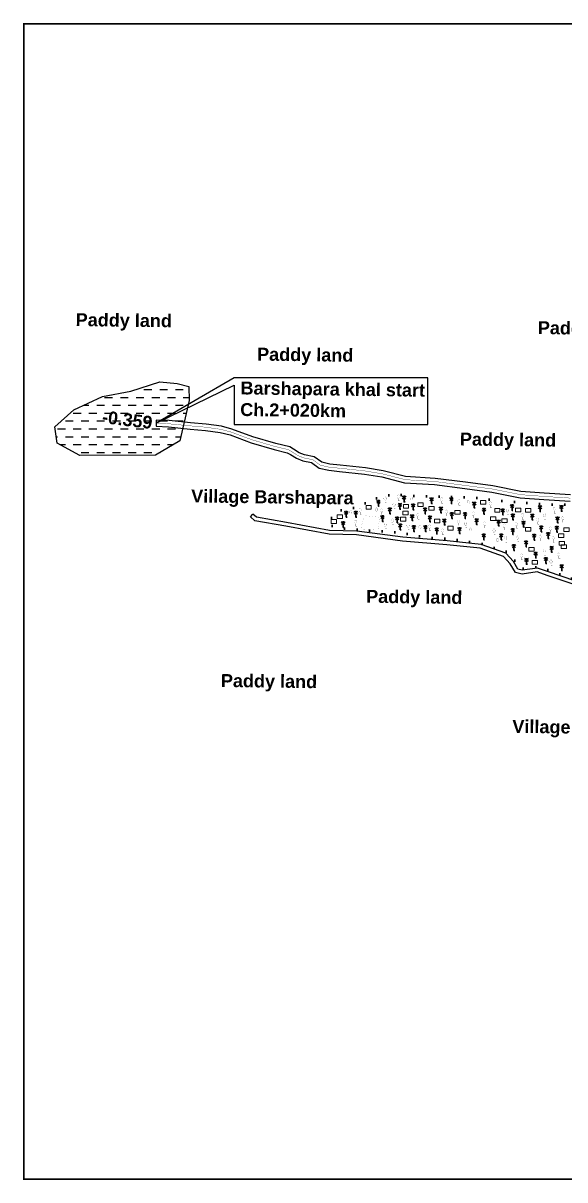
# Model space of a CAD drawing. Header units: millimetres. Extents: x 103 to 33028, y -150542 to -48.
# Drawn here: x 28769 to 29630, y -114427 to -112588 of the extents above; entities that cross this region are included whole.
import ezdxf

# ---------------------------------------------------------------- set-up
doc = ezdxf.new("R2010")
doc.units = ezdxf.units.MM
doc.header["$MEASUREMENT"] = 0
doc.linetypes.add('CENTERX2', pattern=[4, 2.5, -0.5, 0.5, -0.5])
doc.linetypes.add('DOT2', pattern=[0.125, 0, -0.125])
for name, color, linetype in [('boundary', 7, 'Continuous'), ('Home Stead', 151, 'Continuous'), ('Khal', 4, 'Continuous'), ('TEXT', 5, 'Continuous'), ('Trees', 77, 'Continuous')]:
    doc.layers.add(name, color=color, linetype=linetype)
for name, color, linetype, lineweight in [('HOUSE', 144, 'Continuous', 18), ('Pond or Ditch', 7, 'Continuous', 9), ('PUCCA ROAD', 1, 'Continuous', 30)]:
    doc.layers.add(name, color=color, linetype=linetype, lineweight=lineweight)
doc.styles.add('sum', font='arialbd.ttf')

# ---------------------------------------------------------------- blocks, each defined once
blk = doc.blocks.new('A$C7FEE66E4')
at = {"layer": 'Trees', "linetype": 'Continuous', "const_width": 0.000142}
blk.add_lwpolyline([(0, 0, 0.606435), (0, 0.0049, 0.606435)], format="xyb", close=True, dxfattribs=at)
at = {"layer": 'Trees', "linetype": 'Continuous', "const_width": 0.000252}
for points in [[(0, 0), (0, -0.0029)], [(0, -0.0029), (0.0017, -0.0029)]]:
    blk.add_lwpolyline(points, dxfattribs=at)
blk = doc.blocks.new('A$C01DB3217')
at = {"layer": 'Trees', "color": 1, "lineweight": 30}
blk.add_lwpolyline([(0, 0.0028), (0, -0.0071), (0.0015, -0.0071)], dxfattribs=at)
for centre, start, end in [((-0.012, -0.0154), 41.2491, 62.6782), ((0.012, -0.0154), 117.3218, 138.7509)]:
    blk.add_arc(centre, 0.0195, start, end, dxfattribs=at)

msp = doc.modelspace()

# ---------------------------------------------------------------- hatches: boundary and pattern name
at = {"layer": 'Khal', "lineweight": 25, "ltscale": 0.1}
h = msp.add_hatch(dxfattribs=at)
h.set_pattern_fill('DASH', color=256, scale=100, style=0)
h.set_pattern_definition([(0, (-25351.383, 12817.01), (12.5, 12.5), [12.5, -12.5])])
h.paths.add_polyline_path([(29032.9, -113188.1), (29032.3, -113165.7), (29014.2, -113161.1), (28986.6, -113158.4), (28940.3, -113172.9), (28895.4, -113181.5), (28849.7, -113202.7), (28819.3, -113229.8), (28823.1, -113255.6), (28859, -113275.4), (28979.4, -113274.7), (29018.2, -113252.2)])
h.paths.add_polyline_path([(28887.9, -113228.5), (28977.6, -113239.5), (28981.4, -113208.7), (28891.7, -113197.8)], flags=24)

# ---------------------------------------------------------------- linework, layer by layer
at = {"layer": 'boundary', "color": 0, "const_width": 2.35}
msp.add_lwpolyline([(28770.2, -112589.5), (31345.7, -112589.5), (31345.7, -114425.4), (28770.2, -114425.4), (28770.2, -112589.5)], dxfattribs=at)
at = {"layer": 'Home Stead', "color": 7, "linetype": 'DOT2', "lineweight": 50, "ltscale": 159.474072, "flags": 128}
msp.add_lwpolyline([(29806.9, -113340.7), (29762.8, -113330.6), (29730.7, -113337.1), (29660.9, -113352.9), (29603.4, -113353.1), (29530.9, -113347.4), (29482.4, -113341.9), (29400.1, -113340), (29355.9, -113337), (29322.2, -113345.7), (29301.7, -113357.4), (29272.1, -113362.7), (29255.8, -113377.8), (29253.3, -113384.7), (29273.6, -113391.1), (29307.8, -113393.5), (29363.7, -113397.3), (29415.2, -113406.1), (29451.5, -113408), (29481, -113412.9), (29501.2, -113416.2), (29518, -113422), (29536.1, -113427.1), (29548.2, -113438), (29557.7, -113453.3), (29566.6, -113455.5), (29588.3, -113452.4), (29608.7, -113459), (29644.7, -113472), (29693.5, -113481.2), (29742.8, -113500.4), (29743.3, -113513.6), (29746.1, -113524.2), (29756.7, -113526.3), (29767.2, -113528.3), (29786.8, -113542.1), (29799.1, -113549), (29806.3, -113544.2), (29823.7, -113500.6), (29812.3, -113465), (29798.3, -113401.8), (29806.9, -113340.7)], dxfattribs=at)
at = {"layer": 'HOUSE'}
for points in [[(29314.3, -113360.8), (29322.7, -113360.8), (29322.7, -113354.9), (29314.3, -113354.9), (29314.3, -113360.8)], [(29373, -113369.9), (29381.4, -113369.9), (29381.4, -113364), (29373, -113364), (29373, -113369.9)], [(29373.6, -113359.2), (29382, -113359.2), (29382, -113353.3), (29373.6, -113353.3), (29373.6, -113359.2)], [(29396.4, -113356.3), (29404.9, -113356.3), (29404.9, -113350.4), (29396.4, -113350.4), (29396.4, -113356.3)], [(29414.3, -113362.1), (29422.7, -113362.1), (29422.7, -113356.2), (29414.3, -113356.2), (29414.3, -113362.1)], [(29455.6, -113368.7), (29464, -113368.7), (29464, -113362.8), (29455.6, -113362.8), (29455.6, -113368.7)], [(29496.4, -113352.8), (29504.8, -113352.8), (29504.8, -113346.9), (29496.4, -113346.9), (29496.4, -113352.8)], [(29518.9, -113365.6), (29527.3, -113365.6), (29527.3, -113359.7), (29518.9, -113359.7), (29518.9, -113365.6)], [(29551.8, -113364.8), (29560.3, -113364.8), (29560.3, -113358.9), (29551.8, -113358.9), (29551.8, -113364.8)], [(29567.8, -113365.3), (29576.2, -113365.3), (29576.2, -113359.4), (29567.8, -113359.4), (29567.8, -113365.3)], [(29258.8, -113383.2), (29267.3, -113383.2), (29267.3, -113377.3), (29258.8, -113377.3), (29258.8, -113383.2)], [(29268.6, -113375.7), (29277, -113375.7), (29277, -113369.8), (29268.6, -113369.8), (29268.6, -113375.7)], [(29369.1, -113379.5), (29377.5, -113379.5), (29377.5, -113373.6), (29369.1, -113373.6), (29369.1, -113379.5)], [(29423.3, -113382.4), (29431.8, -113382.4), (29431.8, -113376.5), (29423.3, -113376.5), (29423.3, -113382.4)], [(29512.1, -113378.9), (29520.5, -113378.9), (29520.5, -113373), (29512.1, -113373), (29512.1, -113378.9)], [(29530.4, -113382), (29538.8, -113382), (29538.8, -113376.1), (29530.4, -113376.1), (29530.4, -113382)], [(29444.6, -113393.8), (29453, -113393.8), (29453, -113387.9), (29444.6, -113387.9), (29444.6, -113393.8)], [(29567.8, -113395.6), (29576.2, -113395.6), (29576.2, -113389.7), (29567.8, -113389.7), (29567.8, -113395.6)], [(29620.4, -113405.7), (29628.9, -113405.7), (29628.9, -113399.8), (29620.4, -113399.8), (29620.4, -113405.7)], [(29628.8, -113396.1), (29637.2, -113396.1), (29637.2, -113390.2), (29628.8, -113390.2), (29628.8, -113396.1)], [(29621.5, -113417.7), (29629.9, -113417.7), (29629.9, -113411.8), (29621.5, -113411.8), (29621.5, -113417.7)], [(29624.4, -113423.4), (29632.8, -113423.4), (29632.8, -113417.5), (29624.4, -113417.5), (29624.4, -113423.4)], [(29573.3, -113427.5), (29581.7, -113427.5), (29581.7, -113421.6), (29573.3, -113421.6), (29573.3, -113427.5)], [(29578.2, -113448.2), (29586.7, -113448.2), (29586.7, -113442.2), (29578.2, -113442.2), (29578.2, -113448.2)]]:
    msp.add_lwpolyline(points, dxfattribs=at)
at = {"layer": 'Khal', "lineweight": 25, "ltscale": 0.1}
msp.add_lwpolyline([(28859, -113275.4), (28823.1, -113255.6), (28819.3, -113229.8), (28849.7, -113202.7), (28895.4, -113181.5), (28940.3, -113172.9), (28986.6, -113158.4), (29014.2, -113161.1), (29032.3, -113165.7), (29032.9, -113188.1), (29018.2, -113252.2), (28979.4, -113274.7), (28859, -113275.4)], dxfattribs=at)
at = {"layer": 'Khal', "color": 7, "lineweight": 25, "ltscale": 0.1}
msp.add_lwpolyline([(29104.5, -113151.7), (28980.6, -113224), (29104.5, -113163.4), (29104.5, -113226.2), (29412.6, -113226.2), (29412.6, -113151.7), (29104.5, -113151.7), (29104.5, -113151.7)], close=True, dxfattribs=at)
at = {"layer": 'Khal', "color": 3, "linetype": 'Continuous'}
msp.add_lwpolyline([(29639.6, -113338.1), (29597.6, -113335.4), (29560.6, -113332.6), (29515.7, -113323.6), (29472.7, -113318), (29424, -113311.7), (29377.2, -113308.8), (29341.6, -113299.7), (29313.4, -113295), (29273, -113290.6), (29256.5, -113289), (29243.8, -113286.2), (29231.6, -113277.3), (29216.6, -113274.4), (29208.1, -113270.9), (29199.2, -113265.4), (29193, -113261.5), (29170.6, -113256.2), (29134.5, -113245.6), (29101, -113233.3), (29084.4, -113228.9), (29060, -113225.5), (29035.3, -113223.4), (29001, -113220), (28980.8, -113219), (28980.4, -113229), (29000.3, -113230), (29034.4, -113233.3), (29058.9, -113235.4), (29082.4, -113238.7), (29098, -113242.8), (29131.4, -113255.1), (29168, -113265.8), (29189.1, -113270.9), (29193.9, -113273.9), (29203.5, -113279.8), (29213.7, -113284), (29227.5, -113286.7), (29239.6, -113295.5), (29254.9, -113298.9), (29272, -113300.6), (29312, -113304.9), (29339.6, -113309.5), (29375.7, -113318.8), (29423, -113321.7), (29471.4, -113328), (29514.1, -113333.5), (29559.2, -113342.5), (29596.9, -113345.4), (29638.9, -113348.1)], dxfattribs=at)
at = {"layer": 'Khal', "color": 7, "linetype": 'CENTERX2', "lineweight": 30, "ltscale": 5, "const_width": 0.515}
msp.add_lwpolyline([(29639.2, -113343.1), (29597.3, -113340.4), (29559.9, -113337.6), (29514.9, -113328.6), (29472, -113323), (29423.5, -113316.7), (29376.5, -113313.8), (29340.6, -113304.6), (29312.7, -113299.9), (29272.5, -113295.6), (29255.7, -113294), (29241.7, -113290.8), (29229.5, -113282), (29215.1, -113279.2), (29205.8, -113275.3), (29196.6, -113269.6), (29191, -113266.2), (29169.3, -113261), (29132.9, -113250.4), (29099.5, -113238.1), (29083.4, -113233.8), (29059.4, -113230.4), (29034.9, -113228.3), (29000.6, -113225), (28980.6, -113224)], dxfattribs=at)
at = {"layer": 'Pond or Ditch', "color": 4, "const_width": 0.0967}
msp.add_lwpolyline([(29311.6, -113372.1), (29306.6, -113389.1, 0.353099), (29307.8, -113392.2), (29331.3, -113393.9, 0.393852), (29333.6, -113390.9), (29335.9, -113375.4, 0.335643), (29334.9, -113373.4), (29314.7, -113371.3, 0.165978), (29311.6, -113372.1, 1.040312)], format="xyb", dxfattribs=at)
at = {"layer": 'PUCCA ROAD', "lineweight": 25}
for points in [[(29130.4, -113372.9), (29134.3, -113368.4)], [(29880.9, -113576), (29833.6, -113578.5), (29798.8, -113559), (29756.1, -113538.5), (29736.2, -113534.1), (29735.5, -113529.5), (29733.9, -113506.3), (29688, -113488.1), (29645, -113480.4), (29602.4, -113465.9), (29586.5, -113460.5), (29562.3, -113463.8), (29551.8, -113461.5), (29543.7, -113447.4), (29533, -113435.7), (29496, -113422.7), (29442.7, -113417.1), (29372.2, -113411.4), (29299, -113401.5), (29255.5, -113400.3), (29186.8, -113387.6), (29137.3, -113379), (29130.4, -113372.9)], [(29804, -113555.1), (29801.8, -113553.8), (29757.3, -113532.5), (29741.2, -113530.2), (29739.6, -113502.2), (29689.6, -113482.3), (29646.5, -113474.5), (29604.3, -113460.2), (29587.1, -113454.3), (29562.5, -113457.7), (29555.7, -113456.2), (29548.6, -113443.8), (29536.4, -113430.5), (29497.3, -113416.8), (29443.2, -113411.1), (29372.8, -113405.4), (29299.5, -113395.5), (29256.2, -113394.4), (29187.9, -113381.7), (29140, -113373.4), (29134.3, -113368.4)]]:
    msp.add_lwpolyline(points, dxfattribs=at)

# ---------------------------------------------------------------- block references
at = {"layer": 'Trees', "ltscale": 0.1, "xscale": 996.0728210867092, "yscale": 996.0728210867092, "zscale": 996.0728210867044}
for p in [(29333.9, -113348.8), (29374.8, -113342), (29418.5, -113344.8), (29450, -113344.6), (29282.8, -113366.2), (29298, -113366.1), (29352.2, -113360.8), (29368.2, -113353.8), (29389.2, -113354.6), (29408.1, -113360.8), (29433.3, -113359.5), (29486.3, -113351.7), (29501.8, -113361.3), (29531.6, -113362.6), (29546.4, -113355.7), (29591, -113357.4), (29625, -113356.9), (29278, -113382.7), (29340.3, -113373.1), (29363.8, -113375.2), (29387.7, -113371.7), (29415.9, -113373.6), (29438.9, -113378.6), (29450.8, -113368.3), (29471.7, -113368.2), (29490.1, -113378.2), (29525, -113380.2), (29547.6, -113370.5), (29564.7, -113382), (29578.6, -113370.7), (29618.8, -113375.2), (29368.8, -113386.2), (29390.2, -113388.9), (29408.7, -113389), (29426.6, -113392.8), (29462.9, -113392.1), (29501.4, -113402.3), (29529.3, -113402.1), (29547.5, -113393.7), (29581.7, -113402.7), (29592.9, -113389.4), (29603.9, -113400), (29617.8, -113390), (29549.4, -113419.1), (29568.7, -113413.3), (29609.4, -113422.1), (29584.1, -113431.2), (29600.3, -113439.7), (29569.4, -113441.1), (29625.4, -113451.2)]:
    msp.add_blockref('A$C01DB3217', p, dxfattribs=at)
at = {"layer": 'Trees', "linetype": 'DOT2', "ltscale": 0.2, "xscale": 1263.135784421829, "yscale": 1263.135784421829, "zscale": 1263.135784421829}
for p in [(29344.5, -113346.8), (29365.8, -113343.8), (29386.9, -113347.3), (29434.4, -113348), (29462, -113350.8), (29289.8, -113369), (29304.8, -113365.1), (29331.2, -113364.6), (29339.4, -113365.8), (29358.8, -113356.4), (29442.1, -113367.9), (29476.9, -113352.5), (29512.3, -113354.9), (29539, -113365.5), (29613.5, -113363.4), (29298, -113384), (29345, -113388.2), (29356.2, -113381.9), (29396.7, -113372.8), (29461.3, -113382.6), (29472.7, -113386.7), (29484.6, -113371.1), (29503.2, -113387), (29553.4, -113387.2), (29563, -113373.4), (29587.4, -113380.7), (29597.8, -113372.9), (29627.3, -113378), (29381, -113389.8), (29400, -113392.2), (29415.2, -113391.3), (29436, -113397.8), (29480.6, -113396.5), (29517.8, -113397.9), (29534, -113390.1), (29607.7, -113394.4), (29523, -113412.8), (29536.4, -113409.3), (29555.5, -113409), (29591.1, -113407.7), (29611.7, -113409.3), (29561.4, -113437.4), (29597.8, -113430.5), (29620.9, -113435.8), (29608.4, -113447.2)]:
    msp.add_blockref('A$C7FEE66E4', p, dxfattribs=at)

# ---------------------------------------------------------------- texts
at = {"layer": 'TEXT', "color": 7, "lineweight": 25, "style": 'sum'}
msp.add_text('-0.359', height=20.21, rotation=353.0591, dxfattribs=at).set_placement((28893.7, -113223.7))
at = {"layer": 'TEXT', "color": 7, "width": 397.532, "attachment_point": 1, "rotation": 359.2928, "style": 'sum'}
for s, insert, char_height in [('Paddy land', (28852.7, -113049.2), 20.54), ('Paddy land', (29587.6, -113061.9), 20.54), ('Paddy land', (29141.2, -113104), 20.54), ('Barshapara khal start\\PCh.2+020km', (29114.8, -113157.8), 20.536), ('Paddy land', (29463.7, -113238.9), 20.54), ('Village Barshapara', (29036.4, -113329.4), 20.536), ('Paddy land', (29314.6, -113488.9), 20.54), ('Paddy land', (29083.6, -113622.7), 20.54), ('Village Barshapara', (29547.1, -113695.6), 20.536)]:
    msp.add_mtext(s, dxfattribs=dict(at, insert=insert, char_height=char_height))

doc.saveas('drawing.dxf')
